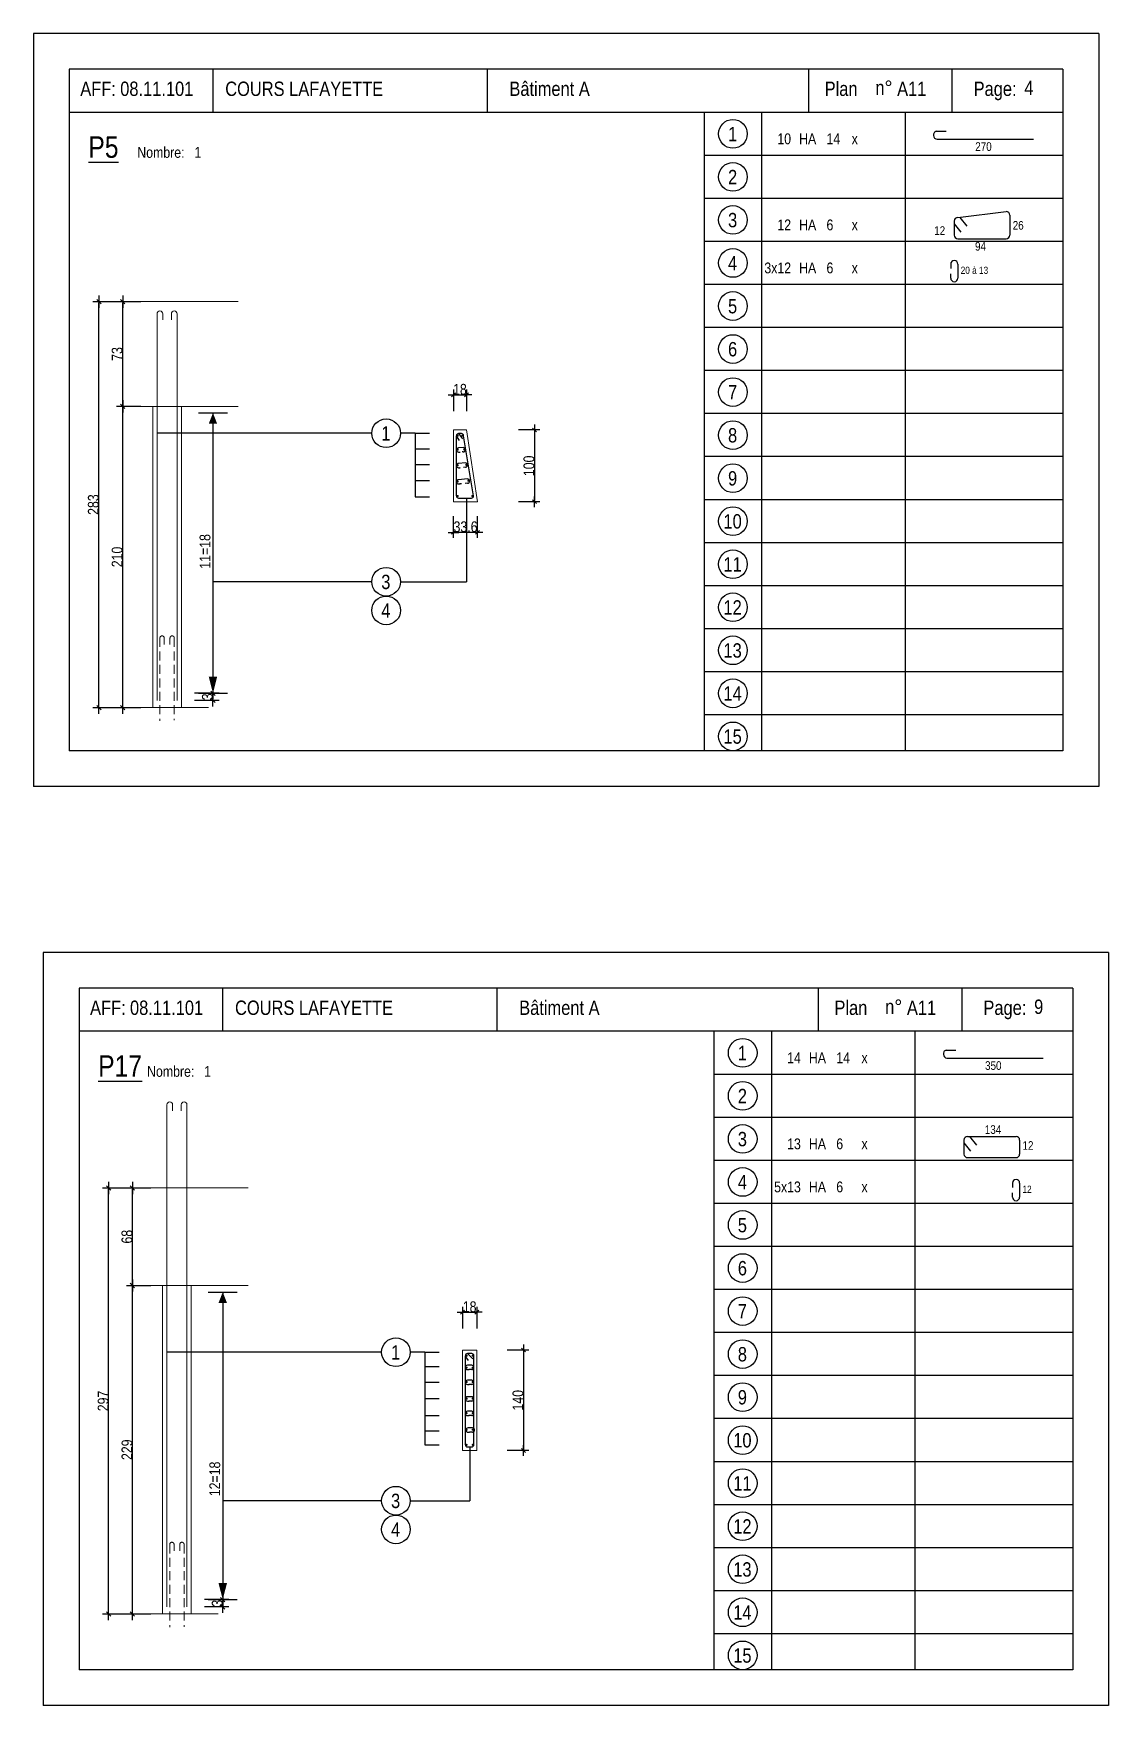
# Model space of a CAD drawing. Header units: metres. Extents: x -9927 to 45032, y -190416 to 12166.
# Drawn here: x 4492 to 5990, y -30222 to -27891 of the extents above; entities that cross this region are included whole.
import ezdxf
from ezdxf.enums import TextEntityAlignment as Align

# ---------------------------------------------------------------- set-up
doc = ezdxf.new("R2010")
doc.units = ezdxf.units.M
doc.header["$PDMODE"] = 65
doc.linetypes.add('CACHE2', pattern=[0.1875, 0.125, -0.0625])
for name, color, linetype in [('01_cote_gen', 4, 'Continuous'), ('01_fenetres', 171, 'Continuous'), ('01_linteaux', 3, 'Continuous'), ('01_sem', 42, 'Continuous'), ('01_texte', 230, 'Continuous'), ('AA_COTES', 2, 'Continuous')]:
    doc.layers.add(name, color=color, linetype=linetype)
doc.styles.add('STYLE2', font='ARIALN.TTF')
doc.dimstyles.new('JB25', dxfattribs={"dimscale": 0.1, "dimtxt": 150, "dimasz": 17, "dimexe": 0.1, "dimexo": 0.1, "dimgap": 0.09, "dimtad": 1, "dimdec": 1, "dimlfac": 0.5, "dimdsep": 46, "dimtxsty": 'STYLE2', "dimblk1": 'BOND_G', "dimblk2": 'BOND_D', "dimsah": 1, "dimcen": 1.5, "dimdle": 0.01, "dimse1": 1, "dimse2": 1, "dimclrd": 4, "dimclre": 2, "dimclrt": 5, "dimadec": 0, "dimazin": 0, "dimtfac": 2.333333, "dimtdec": 1, "dimtix": 1, "dimtmove": 2, "dimatfit": 3, "dimldrblk": 'BOND_G', "dimfxl": 1, "dimtolj": 1, "dimtzin": 0, "dimarcsym": 0})
doc.dimstyles.new('JB50', dxfattribs={"dimscale": 0.1, "dimtxt": 150, "dimasz": 15, "dimexe": 0.1, "dimexo": 0.1, "dimgap": 0.09, "dimtad": 1, "dimdec": 1, "dimdsep": 46, "dimtxsty": 'STYLE2', "dimblk1": 'BOND_G', "dimblk2": 'BOND_D', "dimsah": 1, "dimcen": 1.5, "dimdle": 0.01, "dimse1": 1, "dimse2": 1, "dimclrd": 4, "dimclre": 2, "dimclrt": 6, "dimazin": 2, "dimtfac": 2.333333, "dimtdec": 1, "dimtix": 1, "dimtmove": 2, "dimatfit": 3, "dimldrblk": 'BOND_G', "dimfxl": 1, "dimtolj": 1, "dimtzin": 0, "dimarcsym": 0})

# ---------------------------------------------------------------- blocks, each defined once
blk = doc.blocks.new('BOND_G')
at = {"layer": 'AA_COTES', "color": 0}
for p, q in [((0, -5), (0, 15)), ((5, 0), (-5, 0)), ((1.8, 1.8), (-1.8, -1.8))]:
    blk.add_line(p, q, dxfattribs=at)
blk = doc.blocks.new('BOND_D')
at = {"layer": 'AA_COTES', "color": 0}
for p, q in [((5, 0), (-5, 0)), ((-1.8, -1.8), (1.8, 1.8)), ((0, 5), (0, -15))]:
    blk.add_line(p, q, dxfattribs=at)
blk = doc.blocks.new('*D245')
at = {"layer": '01_cote_gen', "color": 4, "linetype": 'Continuous', "lineweight": -2, "transparency": 16777216}
blk.add_line((5190.2, -28445.1), (5190.2, -28542.1), dxfattribs=at)
at = {"layer": 'DEFPOINTS', "color": 0, "linetype": 'Continuous', "lineweight": 0, "transparency": 16777216}
for p in [(5095.3, -28443.6), (5095.3, -28543.6), (5190.2, -28543.6)]:
    blk.add_point(p, dxfattribs=at)
at = {"layer": '01_cote_gen', "color": 4, "linetype": 'Continuous', "lineweight": -2, "transparency": 16777216, "xscale": 1.5, "yscale": 1.5, "zscale": 1.5}
for name, p, rotation in [('BOND_G', (5190.2, -28443.6), 90), ('BOND_D', (5190.2, -28543.6), 270)]:
    blk.add_blockref(name, p, dxfattribs=dict(at, rotation=rotation))
at = {"layer": '01_cote_gen', "color": 6, "linetype": 'Continuous', "lineweight": 0, "transparency": 16777216, "insert": (5182.5, -28493.6), "char_height": 15, "attachment_point": 5, "rotation": 90, "style": 'STYLE2'}
blk.add_mtext('\\A1;100', dxfattribs=at)
blk = doc.blocks.new('*D246')
at = {"layer": '01_cote_gen', "color": 4, "linetype": 'Continuous', "lineweight": -2, "transparency": 16777216}
blk.add_line((5078.8, -28394.7), (5093.8, -28394.7), dxfattribs=at)
at = {"layer": 'DEFPOINTS', "color": 0, "linetype": 'Continuous', "lineweight": 0, "transparency": 16777216}
for p in [(5095.3, -28394.7), (5077.3, -28443.6), (5095.3, -28443.6)]:
    blk.add_point(p, dxfattribs=at)
at = {"layer": '01_cote_gen', "color": 4, "linetype": 'Continuous', "lineweight": -2, "transparency": 16777216, "xscale": 1.5, "yscale": 1.5, "zscale": 1.5, "rotation": 180}
blk.add_blockref('BOND_G', (5077.3, -28394.7), dxfattribs=at)
at = {"layer": '01_cote_gen', "color": 4, "linetype": 'Continuous', "lineweight": -2, "transparency": 16777216, "xscale": 1.5, "yscale": 1.5, "zscale": 1.5}
blk.add_blockref('BOND_D', (5095.3, -28394.7), dxfattribs=at)
at = {"layer": '01_cote_gen', "color": 6, "linetype": 'Continuous', "lineweight": 0, "transparency": 16777216, "insert": (5086.3, -28387), "char_height": 15, "attachment_point": 5, "style": 'STYLE2'}
blk.add_mtext('\\A1;18', dxfattribs=at)
blk = doc.blocks.new('*D247')
at = {"layer": '01_cote_gen', "color": 4, "linetype": 'Continuous', "lineweight": -2, "transparency": 16777216}
blk.add_line((5109.4, -28586.3), (5078.8, -28586.3), dxfattribs=at)
at = {"layer": 'DEFPOINTS', "color": 0, "linetype": 'Continuous', "lineweight": 0, "transparency": 16777216}
for p in [(5077.3, -28543.6), (5110.9, -28543.6), (5077.3, -28586.3)]:
    blk.add_point(p, dxfattribs=at)
at = {"layer": '01_cote_gen', "color": 4, "linetype": 'Continuous', "lineweight": -2, "transparency": 16777216, "xscale": 1.5, "yscale": 1.5, "zscale": 1.5, "rotation": 180}
blk.add_blockref('BOND_D', (5077.3, -28586.3), dxfattribs=at)
at = {"layer": '01_cote_gen', "color": 4, "linetype": 'Continuous', "lineweight": -2, "transparency": 16777216, "xscale": 1.5, "yscale": 1.5, "zscale": 1.5}
blk.add_blockref('BOND_G', (5110.9, -28586.3), dxfattribs=at)
at = {"layer": '01_cote_gen', "color": 6, "linetype": 'Continuous', "lineweight": 0, "transparency": 16777216, "insert": (5094.1, -28578.6), "char_height": 15, "attachment_point": 5, "style": 'STYLE2'}
blk.add_mtext('\\A1;33.6', dxfattribs=at)
blk = doc.blocks.new('*D248')
at = {"layer": '01_cote_gen', "color": 4, "linetype": 'Continuous', "lineweight": -2, "transparency": 16777216}
blk.add_line((4583, -28828.9), (4583, -28266.3), dxfattribs=at)
at = {"layer": 'DEFPOINTS', "color": 0, "linetype": 'Continuous', "lineweight": 0, "transparency": 16777216}
for p in [(4583, -28264.6), (4698.1, -28264.6), (4658.1, -28830.6)]:
    blk.add_point(p, dxfattribs=at)
at = {"layer": '01_cote_gen', "color": 4, "linetype": 'Continuous', "lineweight": -2, "transparency": 16777216, "xscale": 1.7, "yscale": 1.7, "zscale": 1.7}
for name, p, rotation in [('BOND_D', (4583, -28264.6), 90), ('BOND_G', (4583, -28830.6), 270)]:
    blk.add_blockref(name, p, dxfattribs=dict(at, rotation=rotation))
at = {"layer": '01_cote_gen', "color": 5, "linetype": 'Continuous', "lineweight": 0, "transparency": 16777216, "insert": (4575.3, -28547.6), "char_height": 15, "attachment_point": 5, "rotation": 90, "style": 'STYLE2'}
blk.add_mtext('\\A1;283', dxfattribs=at)
blk = doc.blocks.new('*D249')
at = {"layer": '01_cote_gen', "color": 4, "linetype": 'Continuous', "lineweight": -2, "transparency": 16777216}
blk.add_line((4616.2, -28408.9), (4616.2, -28266.3), dxfattribs=at)
at = {"layer": 'DEFPOINTS', "color": 0, "linetype": 'Continuous', "lineweight": 0, "transparency": 16777216}
for p in [(4616.2, -28264.6), (4744.8, -28264.6), (4753.9, -28410.6)]:
    blk.add_point(p, dxfattribs=at)
at = {"layer": '01_cote_gen', "color": 4, "linetype": 'Continuous', "lineweight": -2, "transparency": 16777216, "xscale": 1.7, "yscale": 1.7, "zscale": 1.7}
for name, p, rotation in [('BOND_D', (4616.2, -28264.6), 90), ('BOND_G', (4616.2, -28410.6), 270)]:
    blk.add_blockref(name, p, dxfattribs=dict(at, rotation=rotation))
at = {"layer": '01_cote_gen', "color": 5, "linetype": 'Continuous', "lineweight": 0, "transparency": 16777216, "insert": (4608.5, -28337.6), "char_height": 15, "attachment_point": 5, "rotation": 90, "style": 'STYLE2'}
blk.add_mtext('\\A1;73', dxfattribs=at)
blk = doc.blocks.new('*D250')
at = {"layer": '01_cote_gen', "color": 4, "linetype": 'Continuous', "lineweight": -2, "transparency": 16777216}
blk.add_line((4616.2, -28828.9), (4616.2, -28412.3), dxfattribs=at)
at = {"layer": 'DEFPOINTS', "color": 0, "linetype": 'Continuous', "lineweight": 0, "transparency": 16777216}
for p in [(4616.2, -28410.6), (4624.7, -28410.6), (4634.3, -28830.6)]:
    blk.add_point(p, dxfattribs=at)
at = {"layer": '01_cote_gen', "color": 4, "linetype": 'Continuous', "lineweight": -2, "transparency": 16777216, "xscale": 1.7, "yscale": 1.7, "zscale": 1.7}
for name, p, rotation in [('BOND_D', (4616.2, -28410.6), 90), ('BOND_G', (4616.2, -28830.6), 270)]:
    blk.add_blockref(name, p, dxfattribs=dict(at, rotation=rotation))
at = {"layer": '01_cote_gen', "color": 5, "linetype": 'Continuous', "lineweight": 0, "transparency": 16777216, "insert": (4608.5, -28620.6), "char_height": 15, "attachment_point": 5, "rotation": 90, "style": 'STYLE2'}
blk.add_mtext('\\A1;210', dxfattribs=at)
blk = doc.blocks.new('*D251')
at = {"layer": '01_cote_gen', "color": 4, "linetype": 'Continuous', "lineweight": -2, "transparency": 16777216}
blk.add_line((4742, -28812.3), (4742, -28818.9), dxfattribs=at)
at = {"layer": 'DEFPOINTS', "color": 0, "linetype": 'Continuous', "lineweight": 0, "transparency": 16777216}
for p in [(4735.2, -28810.6), (4692.1, -28820.6), (4742, -28820.6)]:
    blk.add_point(p, dxfattribs=at)
at = {"layer": '01_cote_gen', "color": 4, "linetype": 'Continuous', "lineweight": -2, "transparency": 16777216, "xscale": 1.7, "yscale": 1.7, "zscale": 1.7}
for name, p, rotation in [('BOND_G', (4742, -28810.6), 90), ('BOND_D', (4742, -28820.6), 270)]:
    blk.add_blockref(name, p, dxfattribs=dict(at, rotation=rotation))
at = {"layer": '01_cote_gen', "color": 5, "linetype": 'Continuous', "lineweight": 0, "transparency": 16777216, "insert": (4734.3, -28815.6), "char_height": 15, "attachment_point": 5, "rotation": 90, "style": 'STYLE2'}
blk.add_mtext('\\A1;3', dxfattribs=at)
blk = doc.blocks.new('*D276')
at = {"layer": '01_cote_gen', "color": 4, "linetype": 'Continuous', "lineweight": -2, "transparency": 16777216}
blk.add_line((5174.8, -29727.8), (5174.8, -29864.8), dxfattribs=at)
at = {"layer": 'DEFPOINTS', "color": 0, "linetype": 'Continuous', "lineweight": 0, "transparency": 16777216}
for p in [(5109.8, -29726.3), (5109.8, -29866.3), (5174.8, -29866.3)]:
    blk.add_point(p, dxfattribs=at)
at = {"layer": '01_cote_gen', "color": 4, "linetype": 'Continuous', "lineweight": -2, "transparency": 16777216, "xscale": 1.5, "yscale": 1.5, "zscale": 1.5}
for name, p, rotation in [('BOND_G', (5174.8, -29726.3), 90), ('BOND_D', (5174.8, -29866.3), 270)]:
    blk.add_blockref(name, p, dxfattribs=dict(at, rotation=rotation))
at = {"layer": '01_cote_gen', "color": 6, "linetype": 'Continuous', "lineweight": 0, "transparency": 16777216, "insert": (5167.2, -29796.3), "char_height": 15, "attachment_point": 5, "rotation": 90, "style": 'STYLE2'}
blk.add_mtext('\\A1;140', dxfattribs=at)
blk = doc.blocks.new('*D277')
at = {"layer": '01_cote_gen', "color": 4, "linetype": 'Continuous', "lineweight": -2, "transparency": 16777216}
blk.add_line((5091.3, -29673.6), (5108.3, -29673.6), dxfattribs=at)
at = {"layer": 'DEFPOINTS', "color": 0, "linetype": 'Continuous', "lineweight": 0, "transparency": 16777216}
for p in [(5109.8, -29673.6), (5089.8, -29726.3), (5109.8, -29726.3)]:
    blk.add_point(p, dxfattribs=at)
at = {"layer": '01_cote_gen', "color": 4, "linetype": 'Continuous', "lineweight": -2, "transparency": 16777216, "xscale": 1.5, "yscale": 1.5, "zscale": 1.5, "rotation": 180}
blk.add_blockref('BOND_G', (5089.8, -29673.6), dxfattribs=at)
at = {"layer": '01_cote_gen', "color": 4, "linetype": 'Continuous', "lineweight": -2, "transparency": 16777216, "xscale": 1.5, "yscale": 1.5, "zscale": 1.5}
blk.add_blockref('BOND_D', (5109.8, -29673.6), dxfattribs=at)
at = {"layer": '01_cote_gen', "color": 6, "linetype": 'Continuous', "lineweight": 0, "transparency": 16777216, "insert": (5099.8, -29666), "char_height": 15, "attachment_point": 5, "style": 'STYLE2'}
blk.add_mtext('\\A1;18', dxfattribs=at)
blk = doc.blocks.new('*D278')
at = {"layer": '01_cote_gen', "color": 4, "linetype": 'Continuous', "lineweight": -2, "transparency": 16777216}
blk.add_line((4596.6, -30092.6), (4596.6, -29502), dxfattribs=at)
at = {"layer": 'DEFPOINTS', "color": 0, "linetype": 'Continuous', "lineweight": 0, "transparency": 16777216}
for p in [(4596.6, -29500.3), (4711.8, -29500.3), (4671.8, -30094.3)]:
    blk.add_point(p, dxfattribs=at)
at = {"layer": '01_cote_gen', "color": 4, "linetype": 'Continuous', "lineweight": -2, "transparency": 16777216, "xscale": 1.7, "yscale": 1.7, "zscale": 1.7}
for name, p, rotation in [('BOND_D', (4596.6, -29500.3), 90), ('BOND_G', (4596.6, -30094.3), 270)]:
    blk.add_blockref(name, p, dxfattribs=dict(at, rotation=rotation))
at = {"layer": '01_cote_gen', "color": 5, "linetype": 'Continuous', "lineweight": 0, "transparency": 16777216, "insert": (4589, -29797.3), "char_height": 15, "attachment_point": 5, "rotation": 90, "style": 'STYLE2'}
blk.add_mtext('\\A1;297', dxfattribs=at)
blk = doc.blocks.new('*D279')
at = {"layer": '01_cote_gen', "color": 4, "linetype": 'Continuous', "lineweight": -2, "transparency": 16777216}
blk.add_line((4629.8, -29634.6), (4629.8, -29502), dxfattribs=at)
at = {"layer": 'DEFPOINTS', "color": 0, "linetype": 'Continuous', "lineweight": 0, "transparency": 16777216}
for p in [(4629.8, -29500.3), (4758.5, -29500.3), (4767.5, -29636.3)]:
    blk.add_point(p, dxfattribs=at)
at = {"layer": '01_cote_gen', "color": 4, "linetype": 'Continuous', "lineweight": -2, "transparency": 16777216, "xscale": 1.7, "yscale": 1.7, "zscale": 1.7}
for name, p, rotation in [('BOND_D', (4629.8, -29500.3), 90), ('BOND_G', (4629.8, -29636.3), 270)]:
    blk.add_blockref(name, p, dxfattribs=dict(at, rotation=rotation))
at = {"layer": '01_cote_gen', "color": 5, "linetype": 'Continuous', "lineweight": 0, "transparency": 16777216, "insert": (4622.2, -29568.3), "char_height": 15, "attachment_point": 5, "rotation": 90, "style": 'STYLE2'}
blk.add_mtext('\\A1;68', dxfattribs=at)
blk = doc.blocks.new('*D280')
at = {"layer": '01_cote_gen', "color": 4, "linetype": 'Continuous', "lineweight": -2, "transparency": 16777216}
blk.add_line((4629.8, -30092.6), (4629.8, -29638), dxfattribs=at)
at = {"layer": 'DEFPOINTS', "color": 0, "linetype": 'Continuous', "lineweight": 0, "transparency": 16777216}
for p in [(4629.8, -29636.3), (4638.3, -29636.3), (4647.9, -30094.3)]:
    blk.add_point(p, dxfattribs=at)
at = {"layer": '01_cote_gen', "color": 4, "linetype": 'Continuous', "lineweight": -2, "transparency": 16777216, "xscale": 1.7, "yscale": 1.7, "zscale": 1.7}
for name, p, rotation in [('BOND_D', (4629.8, -29636.3), 90), ('BOND_G', (4629.8, -30094.3), 270)]:
    blk.add_blockref(name, p, dxfattribs=dict(at, rotation=rotation))
at = {"layer": '01_cote_gen', "color": 5, "linetype": 'Continuous', "lineweight": 0, "transparency": 16777216, "insert": (4622.2, -29865.3), "char_height": 15, "attachment_point": 5, "rotation": 90, "style": 'STYLE2'}
blk.add_mtext('\\A1;229', dxfattribs=at)
blk = doc.blocks.new('*D281')
at = {"layer": '01_cote_gen', "color": 4, "linetype": 'Continuous', "lineweight": -2, "transparency": 16777216}
blk.add_line((4755.6, -30076), (4755.6, -30082.6), dxfattribs=at)
at = {"layer": 'DEFPOINTS', "color": 0, "linetype": 'Continuous', "lineweight": 0, "transparency": 16777216}
for p in [(4705.8, -30084.3), (4748.8, -30074.3), (4755.6, -30084.3)]:
    blk.add_point(p, dxfattribs=at)
at = {"layer": '01_cote_gen', "color": 4, "linetype": 'Continuous', "lineweight": -2, "transparency": 16777216, "xscale": 1.7, "yscale": 1.7, "zscale": 1.7}
for name, p, rotation in [('BOND_G', (4755.6, -30074.3), 90), ('BOND_D', (4755.6, -30084.3), 270)]:
    blk.add_blockref(name, p, dxfattribs=dict(at, rotation=rotation))
at = {"layer": '01_cote_gen', "color": 5, "linetype": 'Continuous', "lineweight": 0, "transparency": 16777216, "insert": (4748, -30079.3), "char_height": 15, "attachment_point": 5, "rotation": 90, "style": 'STYLE2'}
blk.add_mtext('\\A1;3', dxfattribs=at)

msp = doc.modelspace()

# ---------------------------------------------------------------- linework, layer by layer
at = {"layer": '01_cote_gen', "color": 2, "linetype": 'CACHE2', "lineweight": 0, "ltscale": 100}
for p, q in [((4668.12, -28733.63), (4668.12, -28849.2)), ((4674.12, -28733.63), (4674.12, -28742.6)), ((4682.12, -28733.63), (4682.12, -28742.6)), ((4688.12, -28733.63), (4688.12, -28848.34)), ((4681.76, -29997.26), (4681.76, -30112.83)), ((4687.76, -29997.26), (4687.76, -30006.23)), ((4695.76, -29997.26), (4695.76, -30006.23)), ((4701.76, -29997.26), (4701.76, -30111.98))]:
    msp.add_line(p, q, dxfattribs=at)
for centre in [(4671.12, -28733.63), (4685.12, -28733.63), (4684.76, -29997.26), (4698.76, -29997.26)]:
    msp.add_arc(centre, 3, 0, 180, dxfattribs=at)
at = {"layer": '01_fenetres', "ltscale": 30}
for p, q in [((5926.78, -27940.74), (4541.78, -27940.74)), ((4541.78, -27940.74), (4541.78, -28890.74)), ((4541.78, -27940.74), (4541.78, -28890.74)), ((4541.78, -27940.74), (4541.78, -28890.74)), ((4741.78, -27940.74), (4741.78, -28000.74)), ((5124.28, -27940.74), (5124.28, -28000.74)), ((5572.65, -28000.74), (5572.65, -27940.74)), ((5772.65, -28000.74), (5772.65, -27940.74)), ((5926.78, -27940.74), (5926.78, -28890.74)), ((5926.78, -28000.74), (4541.78, -28000.74)), ((5926.78, -28890.74), (4541.78, -28890.74)), ((5940.42, -29221.95), (4555.42, -29221.95)), ((4555.42, -29221.95), (4555.42, -30171.95)), ((4555.42, -29221.95), (4555.42, -30171.95)), ((4555.42, -29221.95), (4555.42, -30171.95)), ((4755.42, -29221.95), (4755.42, -29281.95)), ((5137.92, -29221.95), (5137.92, -29281.95)), ((5586.29, -29281.95), (5586.29, -29221.95)), ((5786.29, -29281.95), (5786.29, -29221.95)), ((5940.42, -29221.95), (5940.42, -30171.95)), ((5940.42, -29281.95), (4555.42, -29281.95)), ((5940.42, -30171.95), (4555.42, -30171.95))]:
    msp.add_line(p, q, dxfattribs=at)
at = {"layer": '01_linteaux', "linetype": 'Continuous'}
for p, q in [((5750.32, -28027), (5764.06, -28027)), ((5751.55, -28037.98), (5885.87, -28037.98)), ((5775.23, -28152.27), (5775.23, -28171.88)), ((5775.23, -28156.41), (5784.42, -28167.75)), ((5780.23, -28147.27), (5847.81, -28139.05)), ((5782.92, -28147.27), (5792.9, -28159.58)), ((5852.81, -28144.05), (5852.81, -28171.88)), ((5780.23, -28176.88), (5847.81, -28176.88)), ((5770.36, -28212.27), (5770.36, -28218.65)), ((5770.36, -28231.88), (5770.36, -28226.04)), ((5780.36, -28212.27), (5780.36, -28231.88)), ((5763.96, -29308.2), (5777.7, -29308.2)), ((5765.19, -29319.18), (5899.5, -29319.18)), ((5788.87, -29433.48), (5788.87, -29453.09)), ((5788.87, -29437.61), (5798.06, -29448.95)), ((5793.87, -29428.48), (5861.45, -29428.48)), ((5796.56, -29428.48), (5806.54, -29440.79)), ((5866.45, -29433.48), (5866.45, -29453.09)), ((5793.87, -29458.09), (5861.45, -29458.09)), ((5856.45, -29493.48), (5856.45, -29499.85)), ((5856.45, -29513.09), (5856.45, -29507.24)), ((5866.45, -29493.48), (5866.45, -29513.09))]:
    msp.add_line(p, q, dxfattribs=at)
for centre, start, end in [((5751.43, -28031.87), 102.77382, 192.77382), ((5751.55, -28032.98), 180, 270), ((5780.23, -28152.27), 90, 180), ((5847.81, -28144.05), 0, 90), ((5780.23, -28171.88), 180, 270), ((5847.81, -28171.88), 270, 0), ((5775.36, -28212.27), 90, 180), ((5775.36, -28212.27), 0, 90), ((5775.36, -28231.88), 180, 270), ((5775.36, -28231.88), 270, 0), ((5765.07, -29313.08), 102.77382, 192.77382), ((5765.19, -29314.18), 180, 270), ((5793.87, -29433.48), 90, 180), ((5861.45, -29433.48), 0, 90), ((5793.87, -29453.09), 180, 270), ((5861.45, -29453.09), 270, 0), ((5861.45, -29493.48), 90, 180), ((5861.45, -29493.48), 0, 90), ((5861.45, -29513.09), 180, 270), ((5861.45, -29513.09), 270, 0)]:
    msp.add_arc(centre, 5, start, end, dxfattribs=at)
at = {"layer": '01_sem', "color": 2, "lineweight": 0, "ltscale": 7}
for p, q in [((4658.12, -28264.63), (4641.68, -28264.63)), ((4777.3, -28264.63), (4658.12, -28264.63)), ((4664.12, -28281.59), (4664.12, -28820.63)), ((4672.12, -28281.59), (4672.12, -28289.99)), ((4684.12, -28281.59), (4684.12, -28289.99)), ((4692.12, -28281.59), (4692.12, -28820.63)), ((4658.12, -28410.63), (4641.68, -28410.63)), ((4658.12, -28410.63), (4658.12, -28830.63)), ((4777.3, -28410.63), (4658.12, -28410.63)), ((4698.12, -28410.63), (4698.12, -28830.63)), ((5077.34, -28543.58), (5077.34, -28443.57)), ((5095.34, -28443.57), (5077.34, -28443.57)), ((5077.34, -28543.58), (5077.34, -28443.57)), ((5095.34, -28443.57), (5077.34, -28443.57)), ((5110.94, -28543.58), (5095.34, -28443.57)), ((5077.34, -28543.58), (5110.94, -28543.58)), ((5077.34, -28543.58), (5110.94, -28543.58)), ((4735.67, -28830.63), (4621.95, -28830.63)), ((4677.76, -29384.26), (4677.76, -30084.26)), ((4685.76, -29384.26), (4685.76, -29392.67)), ((4697.76, -29384.26), (4697.76, -29392.67)), ((4705.76, -29384.26), (4705.76, -30084.26)), ((4671.76, -29500.26), (4655.32, -29500.26)), ((4790.94, -29500.26), (4671.76, -29500.26)), ((4671.76, -29636.26), (4655.32, -29636.26)), ((4671.76, -29636.26), (4671.76, -30094.26)), ((4790.94, -29636.26), (4671.76, -29636.26)), ((4711.76, -29636.26), (4711.76, -30094.26)), ((5089.83, -29866.31), (5089.83, -29726.31)), ((5109.83, -29726.31), (5089.83, -29726.31)), ((5089.83, -29866.31), (5089.83, -29726.31)), ((5109.83, -29726.31), (5089.83, -29726.31)), ((5109.83, -29866.31), (5109.83, -29726.31)), ((5089.83, -29866.31), (5109.83, -29866.31)), ((5089.83, -29866.31), (5109.83, -29866.31)), ((4749.31, -30094.26), (4635.58, -30094.26))]:
    msp.add_line(p, q, dxfattribs=at)
for centre in [(4668.12, -28281.59), (4688.12, -28281.59), (4681.76, -29384.26), (4701.76, -29384.26)]:
    msp.add_arc(centre, 4, 0, 180, dxfattribs=at)
at = {"layer": '01_texte', "ltscale": 30}
for p, q in [((4491.78, -27890.74), (4491.78, -28940.74)), ((5976.78, -27890.74), (4491.78, -27890.74)), ((5976.78, -27890.74), (5976.78, -28940.74)), ((5426.78, -28000.74), (5426.78, -28890.74)), ((5506.78, -28000.74), (5506.78, -28890.74)), ((5706.78, -28000.74), (5706.78, -28890.74)), ((5926.78, -28060.74), (5426.78, -28060.74)), ((5926.78, -28120.74), (5426.78, -28120.74)), ((5926.78, -28180.74), (5426.78, -28180.74)), ((5926.78, -28240.74), (5426.78, -28240.74)), ((5926.78, -28300.74), (5426.78, -28300.74)), ((5926.78, -28360.74), (5426.78, -28360.74)), ((4721.85, -28419.91), (4762.17, -28419.91)), ((4742.01, -28419.91), (4742.01, -28817.5)), ((5926.78, -28420.74), (5426.78, -28420.74)), ((5081.34, -28535.58), (5081.34, -28451.57)), ((5081.34, -28452.85), (5085.34, -28458.21)), ((5088.34, -28448.57), (5084.34, -28448.57)), ((5084.34, -28448.57), (5089.94, -28455.99)), ((5105.22, -28535.44), (5091.34, -28451.57)), ((5090.97, -28468.13), (5084.34, -28468.48)), ((5084.34, -28474.48), (5086.44, -28474.48)), ((5090.97, -28474.13), (5089.44, -28474.21)), ((5926.78, -28480.74), (5426.78, -28480.74)), ((5093.85, -28489.57), (5084.34, -28490.31)), ((5084.34, -28496.31), (5086.44, -28496.31)), ((5086.4, -28496.14), (5086.25, -28496.31)), ((5093.85, -28495.57), (5091.39, -28495.76)), ((5096.82, -28511.74), (5084.34, -28512.88)), ((5084.34, -28518.88), (5086.44, -28518.88)), ((5088.42, -28518.5), (5086.25, -28518.88)), ((5096.82, -28517.74), (5093.41, -28518.05)), ((5084.34, -28538.58), (5102.22, -28538.44)), ((5926.78, -28540.74), (5426.78, -28540.74)), ((5926.78, -28600.74), (5426.78, -28600.74)), ((5926.78, -28660.74), (5426.78, -28660.74)), ((5926.78, -28720.74), (5426.78, -28720.74)), ((5926.78, -28780.74), (5426.78, -28780.74)), ((4721.85, -28810.63), (4762.17, -28810.63)), ((5926.78, -28840.74), (5426.78, -28840.74)), ((5976.78, -28940.74), (4491.78, -28940.74)), ((4505.42, -29171.95), (4505.42, -30221.95)), ((5990.42, -29171.95), (4505.42, -29171.95)), ((5990.42, -29171.95), (5990.42, -30221.95)), ((5440.42, -29281.95), (5440.42, -30171.95)), ((5520.42, -29281.95), (5520.42, -30171.95)), ((5720.42, -29281.95), (5720.42, -30171.95)), ((5940.42, -29341.95), (5440.42, -29341.95)), ((5940.42, -29401.95), (5440.42, -29401.95)), ((5940.42, -29461.95), (5440.42, -29461.95)), ((5940.42, -29521.95), (5440.42, -29521.95)), ((5940.42, -29581.95), (5440.42, -29581.95)), ((4735.49, -29645.55), (4775.81, -29645.55)), ((4755.65, -29645.55), (4755.65, -30081.14)), ((5940.42, -29641.95), (5440.42, -29641.95)), ((5940.42, -29701.95), (5440.42, -29701.95)), ((5093.83, -29858.31), (5093.83, -29734.31)), ((5093.83, -29735.58), (5097.82, -29740.95)), ((5102.83, -29731.31), (5096.83, -29731.31)), ((5096.83, -29731.31), (5104.42, -29738.72)), ((5105.83, -29858.31), (5105.83, -29734.31)), ((5102.83, -29747.46), (5096.83, -29747.46)), ((5096.83, -29753.46), (5098.92, -29753.46)), ((5102.83, -29768.31), (5096.83, -29768.31)), ((5102.83, -29753.46), (5098.73, -29753.46)), ((5940.42, -29761.95), (5440.42, -29761.95)), ((5096.83, -29774.31), (5098.92, -29774.31)), ((5102.83, -29791.49), (5096.83, -29791.49)), ((5102.83, -29774.31), (5098.73, -29774.31)), ((5096.83, -29797.49), (5098.92, -29797.49)), ((5102.83, -29811.62), (5096.83, -29811.62)), ((5102.83, -29797.49), (5098.73, -29797.49)), ((5096.83, -29817.62), (5098.92, -29817.62)), ((5103.58, -29834.84), (5097.58, -29834.84)), ((5102.83, -29817.62), (5098.73, -29817.62)), ((5940.42, -29821.95), (5440.42, -29821.95)), ((5096.83, -29861.31), (5102.83, -29861.31)), ((5097.58, -29840.84), (5099.67, -29840.84)), ((5103.58, -29840.84), (5099.48, -29840.84)), ((5940.42, -29881.95), (5440.42, -29881.95)), ((5940.42, -29941.95), (5440.42, -29941.95)), ((5940.42, -30001.95), (5440.42, -30001.95)), ((5940.42, -30061.95), (5440.42, -30061.95)), ((4735.49, -30074.26), (4775.81, -30074.26)), ((5940.42, -30121.95), (5440.42, -30121.95)), ((5990.42, -30221.95), (4505.42, -30221.95))]:
    msp.add_line(p, q, dxfattribs=at)
at = {"layer": '01_texte'}
for p, q in [((4963.4, -28448.13), (4664.12, -28448.13)), ((5023.87, -28448.13), (5003.4, -28448.13)), ((5023.87, -28448.13), (5023.87, -28536.83)), ((5023.87, -28448.13), (5043.89, -28448.13)), ((5023.87, -28469.82), (5043.89, -28469.82)), ((5023.87, -28491.64), (5043.89, -28491.64)), ((5023.87, -28513.98), (5043.89, -28513.98)), ((5023.87, -28536.83), (5043.89, -28536.83)), ((5095.22, -28538.49), (5095.22, -28655.15)), ((4963.4, -28655.15), (4742.01, -28655.15)), ((5003.4, -28655.15), (5095.22, -28655.15)), ((4977.04, -29729.34), (4677.76, -29729.34)), ((5037.51, -29729.34), (5017.04, -29729.34)), ((5037.51, -29729.34), (5037.51, -29858.36)), ((5037.51, -29729.34), (5057.52, -29729.34)), ((5037.51, -29749.05), (5057.52, -29749.05)), ((5037.51, -29771.05), (5057.52, -29771.05)), ((5037.51, -29793.98), (5057.52, -29793.98)), ((5037.51, -29817.63), (5057.52, -29817.63)), ((5037.51, -29838.86), (5057.52, -29838.86)), ((5037.51, -29858.36), (5057.52, -29858.36)), ((5099.94, -29861.31), (5099.94, -29936.36)), ((4977.04, -29936.36), (4755.65, -29936.36)), ((5017.04, -29936.36), (5099.94, -29936.36))]:
    msp.add_line(p, q, dxfattribs=at)
at = {"layer": '01_texte', "ltscale": 30, "const_width": 1.5, "flags": 128}
for points in [[(5083.81, -28451.43, -1), (5082.31, -28451.43, -1)], [(5088.88, -28451.43, 1), (5090.38, -28451.43, 1)], [(5083.81, -28471.08, 1), (5082.31, -28471.08, 1)], [(5091.5, -28470.72, -1), (5093, -28470.72, -1)], [(5083.81, -28492.9, 1), (5082.31, -28492.9, 1)], [(5094.38, -28492.16, -1), (5095.88, -28492.16, -1)], [(5083.81, -28515.48, 1), (5082.31, -28515.48, 1)], [(5097.36, -28514.34, -1), (5098.86, -28514.34, -1)], [(5083.81, -28535.73, 1), (5082.31, -28535.73, 1)], [(5102.75, -28535.58, -1), (5104.25, -28535.58, -1)], [(5096.29, -29734.16, -1), (5094.79, -29734.16, -1)], [(5103.36, -29734.16, 1), (5104.86, -29734.16, 1)], [(5096.29, -29750.8, 1), (5094.79, -29750.8, 1)], [(5096.29, -29770.9, 1), (5094.79, -29770.9, 1)], [(5103.36, -29750.8, -1), (5104.86, -29750.8, -1)], [(5103.36, -29770.9, -1), (5104.86, -29770.9, -1)], [(5096.29, -29794.08, 1), (5094.79, -29794.08, 1)], [(5103.36, -29794.08, -1), (5104.86, -29794.08, -1)], [(5096.29, -29814.22, 1), (5094.79, -29814.22, 1)], [(5103.36, -29814.22, -1), (5104.86, -29814.22, -1)], [(5096.29, -29837.43, 1), (5094.79, -29837.43, 1)], [(5103.36, -29837.43, -1), (5104.86, -29837.43, -1)], [(5096.29, -29858.46, 1), (5094.79, -29858.46, 1)], [(5103.36, -29858.46, -1), (5104.86, -29858.46, -1)]]:
    msp.add_lwpolyline(points, format="xyb", close=True, dxfattribs=at)
at = {"layer": '01_texte'}
for centre in [(5466.78, -28030.74), (5466.78, -28090.74), (5466.78, -28150.74), (5466.78, -28210.74), (5466.78, -28270.74), (5466.78, -28330.74), (5466.78, -28390.74), (4983.4, -28448.13), (5466.78, -28450.74), (5466.78, -28510.74), (5466.78, -28570.74), (5466.78, -28630.74), (4983.4, -28655.15), (5466.78, -28690.74), (4983.4, -28695.15), (5466.78, -28750.74), (5466.78, -28810.74), (5466.78, -28870.74), (5480.42, -29311.95), (5480.42, -29371.95), (5480.42, -29431.95), (5480.42, -29491.95), (5480.42, -29551.95), (5480.42, -29611.95), (5480.42, -29671.95), (4997.04, -29729.34), (5480.42, -29731.95), (5480.42, -29791.95), (5480.42, -29851.95), (5480.42, -29911.95), (4997.04, -29936.36), (5480.42, -29971.95), (4997.04, -29976.36), (5480.42, -30031.95), (5480.42, -30091.95), (5480.42, -30151.95)]:
    msp.add_circle(centre, 20, dxfattribs=at)
at = {"layer": '01_texte', "ltscale": 30}
for centre, start, end in [((5084.34, -28451.57), 90.00091, 180), ((5088.34, -28451.57), 0, 90.00091), ((5084.34, -28471.48), 90.00091, 180), ((5084.34, -28471.48), 180, 269.99909), ((5090.97, -28471.13), 0, 90.00091), ((5090.97, -28471.13), 269.99909, 360), ((5084.34, -28493.31), 90.00091, 180), ((5084.34, -28493.31), 180, 269.99909), ((5093.85, -28492.57), 0, 90.00091), ((5093.85, -28492.57), 269.99909, 360), ((5084.34, -28515.88), 90.00091, 180), ((5084.34, -28515.88), 180, 269.99909), ((5096.82, -28514.74), 0, 90.00091), ((5096.82, -28514.74), 269.99909, 360), ((5084.34, -28535.58), 180, 270), ((5102.22, -28535.44), 270, 0), ((5096.83, -29734.31), 90.00091, 180), ((5102.83, -29734.31), 0, 90.00091), ((5096.83, -29750.46), 90.00091, 180), ((5096.83, -29750.46), 180, 269.99909), ((5096.83, -29771.31), 90.00091, 180), ((5102.83, -29750.46), 0, 90.00091), ((5102.83, -29750.46), 269.99909, 360), ((5102.83, -29771.31), 0, 90.00091), ((5096.83, -29771.31), 180, 269.99909), ((5096.83, -29794.49), 90.00091, 180), ((5102.83, -29771.31), 269.99909, 360), ((5102.83, -29794.49), 0, 90.00091), ((5096.83, -29794.49), 180, 269.99909), ((5096.83, -29814.62), 90.00091, 180), ((5096.83, -29814.62), 180, 269.99909), ((5102.83, -29794.49), 269.99909, 360), ((5102.83, -29814.62), 0, 90.00091), ((5102.83, -29814.62), 269.99909, 360), ((5097.58, -29837.84), 90.00091, 180), ((5097.58, -29837.84), 180, 269.99909), ((5103.58, -29837.84), 0, 90.00091), ((5103.58, -29837.84), 269.99909, 360), ((5096.83, -29858.31), 180, 270), ((5102.83, -29858.31), 270, 0)]:
    msp.add_arc(centre, 3, start, end, dxfattribs=at)
for points in [[(4742.01, -28419.91), (4736.11, -28434.98), (4742.01, -28434.98)], [(4742.01, -28419.91), (4747.91, -28434.98), (4742.01, -28434.98)], [(4742.01, -28810.63), (4736.11, -28787.56), (4742.01, -28787.56)], [(4742.01, -28810.63), (4747.91, -28787.56), (4742.01, -28787.56)], [(4755.65, -29645.55), (4749.75, -29660.62), (4755.65, -29660.62)], [(4755.65, -29645.55), (4761.55, -29660.62), (4755.65, -29660.62)], [(4755.65, -30074.26), (4749.75, -30051.19), (4755.65, -30051.19)], [(4755.65, -30074.26), (4761.55, -30051.19), (4755.65, -30051.19)]]:
    msp.add_solid(points, dxfattribs=at)

# ---------------------------------------------------------------- texts
at = {"layer": '01_texte', "style": 'STYLE2'}
for s, height, p in [('AFF:', 20, (4557.08, -27977.9)), ('08.11.101', 20, (4612.74, -27977.9)), ('COURS LAFAYETTE', 20, (4759.13, -27977.9)), ('Bâtiment A', 20, (5155.23, -27977.9)), ('Plan', 20, (5594.69, -27977.9)), ('n%%D', 20, (5665.38, -27976.45)), ('A11', 20, (5695.72, -27977.9)), ('Page:', 20, (5802.36, -27977.9)), ('4', 20, (5873.05, -27976.45)), ('%%UP5', 30, (4568.36, -28064.14)), ('HA', 15, (5559.07, -28045.15)), ('14', 15, (5597.24, -28045.15)), ('270', 12, (5804.61, -28054.48)), ('Nombre:', 15, (4636.54, -28064.14)), ('1', 15, (4716.16, -28064.14)), ('HA', 15, (5559.07, -28165.15)), ('6', 15, (5597.24, -28165.15)), ('12', 12, (5747.38, -28171.6)), ('26', 12, (5856.8, -28164.32)), ('94', 12, (5804.29, -28193.52)), ('HA', 15, (5559.07, -28225.15)), ('6', 15, (5597.24, -28225.15)), ('20 à 13', 10, (5784.34, -28225.93)), ('AFF:', 20, (4570.71, -29259.1)), ('08.11.101', 20, (4626.38, -29259.1)), ('COURS LAFAYETTE', 20, (4772.76, -29259.1)), ('Bâtiment A', 20, (5168.86, -29259.1)), ('Plan', 20, (5608.33, -29259.1)), ('n%%D', 20, (5679.02, -29257.66)), ('A11', 20, (5709.36, -29259.1)), ('Page:', 20, (5816, -29259.1)), ('9', 20, (5886.68, -29257.66)), ('%%UP17', 30, (4582, -29345.34)), ('HA', 15, (5572.71, -29326.35)), ('14', 15, (5610.88, -29326.35)), ('350', 12, (5818.25, -29335.69)), ('Nombre:', 15, (4650.18, -29345.34)), ('1', 15, (4729.8, -29345.34)), ('134', 12, (5817.93, -29424.93)), ('HA', 15, (5572.71, -29446.35)), ('6', 15, (5610.88, -29446.35)), ('12', 12, (5870.44, -29447.13)), ('HA', 15, (5572.71, -29506.35)), ('6', 15, (5610.88, -29506.35)), ('12', 10, (5870.44, -29507.13))]:
    msp.add_text(s, height=height, dxfattribs=at).set_placement(p)
for s, p in [('1', (5466.38, -28030.97)), ('2', (5466.38, -28090.97)), ('3', (5466.38, -28150.97)), ('4', (5466.38, -28210.97)), ('5', (5466.38, -28270.97)), ('6', (5466.38, -28330.97)), ('7', (5466.38, -28390.97)), ('1', (4983, -28448.36)), ('8', (5466.38, -28450.97)), ('9', (5466.38, -28510.97)), ('10', (5466.38, -28570.97)), ('11', (5466.38, -28630.97)), ('3', (4983, -28655.38)), ('4', (4983, -28695.38)), ('12', (5466.38, -28690.97)), ('13', (5466.38, -28750.97)), ('14', (5466.38, -28810.97)), ('15', (5466.38, -28870.97)), ('1', (5480.01, -29312.17)), ('2', (5480.01, -29372.17)), ('3', (5480.01, -29432.17)), ('4', (5480.01, -29492.17)), ('5', (5480.01, -29552.17)), ('6', (5480.01, -29612.17)), ('7', (5480.01, -29672.17)), ('1', (4996.64, -29729.56)), ('8', (5480.01, -29732.17)), ('9', (5480.01, -29792.17)), ('10', (5480.01, -29852.17)), ('11', (5480.01, -29912.17)), ('3', (4996.64, -29936.58)), ('4', (4996.64, -29976.58)), ('12', (5480.01, -29972.17)), ('13', (5480.01, -30032.17)), ('14', (5480.01, -30092.17)), ('15', (5480.01, -30152.17))]:
    msp.add_text(s, height=20, dxfattribs=at).set_placement(p, align=Align.MIDDLE_CENTER)
for s, p in [('10', (5547.87, -28045.15)), ('12', (5547.87, -28165.15)), ('3x12', (5547.87, -28225.15)), ('14', (5561.51, -29326.35)), ('13', (5561.51, -29446.35)), ('5x13', (5561.51, -29506.35))]:
    msp.add_text(s, height=15, dxfattribs=at).set_placement(p, align=Align.RIGHT)
for p in [(5636.65, -28045.15), (5636.65, -28165.15), (5636.65, -28225.15), (5650.29, -29326.35), (5650.29, -29446.35), (5650.29, -29506.35)]:
    msp.add_text('x', height=15, dxfattribs=at).set_placement(p, align=Align.CENTER)
for s, p in [('11=18', (4738.41, -28637)), ('12=18', (4752.04, -29930.12))]:
    msp.add_text(s, height=15, rotation=90, dxfattribs=at).set_placement(p)

# ---------------------------------------------------------------- dimensions: what is measured, and where the dimension line sits
at = {"layer": '01_cote_gen', "linetype": 'Continuous', "lineweight": 0}
for base, p1, p2, dimstyle, picture, middle in [((4583.01, -28264.63), (4658.12, -28830.63), (4698.12, -28264.63), 'JB25', '*D248', (4575.34, -28547.63)), ((4616.18, -28264.63), (4753.91, -28410.63), (4744.85, -28264.63), 'JB25', '*D249', (4608.52, -28337.63)), ((4616.18, -28410.63), (4634.3, -28830.63), (4624.68, -28410.63), 'JB25', '*D250', (4608.52, -28620.63)), ((5190.2, -28543.58), (5095.34, -28443.57), (5095.34, -28543.58), 'JB50', '*D245', (5182.53, -28493.58)), ((4596.64, -29500.26), (4671.76, -30094.26), (4711.76, -29500.26), 'JB25', '*D278', (4588.98, -29797.26)), ((4629.82, -29500.26), (4767.55, -29636.26), (4758.48, -29500.26), 'JB25', '*D279', (4622.15, -29568.26)), ((4629.82, -29636.26), (4647.94, -30094.26), (4638.32, -29636.26), 'JB25', '*D280', (4622.15, -29865.26)), ((5174.83, -29866.31), (5109.83, -29726.31), (5109.83, -29866.31), 'JB50', '*D276', (5167.16, -29796.31))]:
    dim = msp.add_linear_dim(base=base, p1=p1, p2=p2, angle=90, dimstyle=dimstyle, dxfattribs=at)
    dim.commit()
    dim.dimension.update_dxf_attribs({"geometry": picture, "text_midpoint": middle})
for base, p1, p2, picture, middle in [((5095.34, -28394.72), (5077.34, -28443.57), (5095.34, -28443.57), '*D246', (5086.34, -28387.05)), ((5077.34, -28586.31), (5110.94, -28543.58), (5077.34, -28543.58), '*D247', (5094.14, -28578.65))]:
    dim = msp.add_linear_dim(base=base, p1=p1, p2=p2, dimstyle='JB50', dxfattribs=at)
    dim.commit()
    dim.dimension.update_dxf_attribs({"geometry": picture, "text_midpoint": middle})
for base, p1, p2, picture, middle in [((4742.01, -28820.63), (4735.19, -28810.63), (4692.12, -28820.63), '*D251', (4734.35, -28815.63)), ((4755.65, -30084.26), (4748.83, -30074.26), (4705.76, -30084.26), '*D281', (4747.98, -30079.26))]:
    dim = msp.add_linear_dim(base=base, p1=p1, p2=p2, angle=90, text='3', dimstyle='JB25', dxfattribs=at)
    dim.commit()
    dim.dimension.update_dxf_attribs({"geometry": picture, "text_midpoint": middle})
dim = msp.add_linear_dim(base=(5109.83, -29673.62), p1=(5089.83, -29726.31), p2=(5109.83, -29726.31), text='18', dimstyle='JB50', dxfattribs=at)
dim.commit()
dim.dimension.update_dxf_attribs({"geometry": '*D277', "text_midpoint": (5099.83, -29665.95)})

doc.saveas('drawing.dxf')
